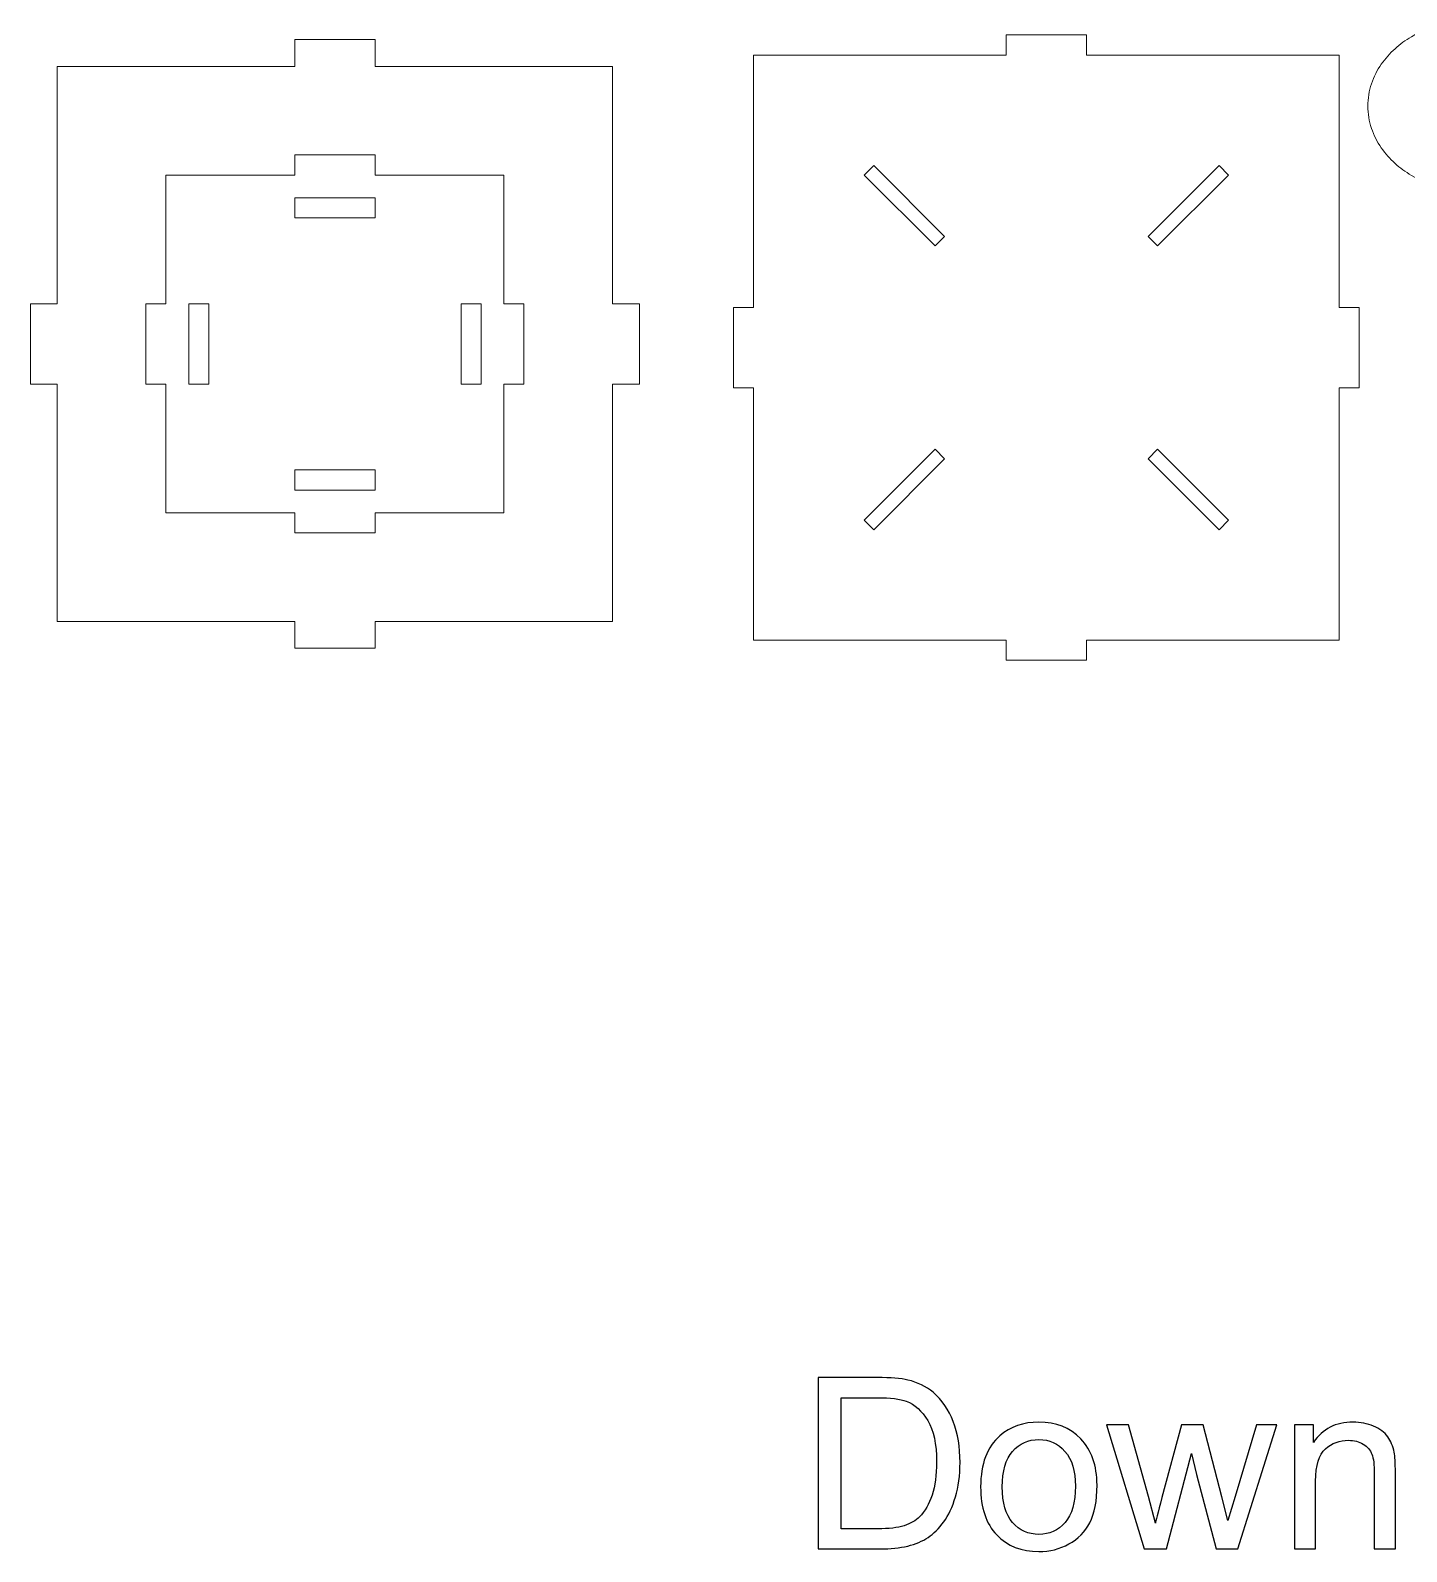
# Model space of a CAD drawing. Header units: millimetres. Extents: x -221 to 759, y -270 to 136.
# Drawn here: x -205 to 0.7, y -269.6 to -42.2 of the extents above; entities that cross this region are included whole.
import ezdxf

# ---------------------------------------------------------------- set-up
doc = ezdxf.new("R2010")
doc.units = ezdxf.units.MM
doc.header["$MEASUREMENT"] = 0
doc.layers.add('Layer 1', color=7, linetype='Continuous')

msp = doc.modelspace()

# ---------------------------------------------------------------- linework, layer by layer
at = {"layer": 'Layer 1', "lineweight": 15}
msp.add_open_spline([(31.3178, -53.4877), (31.3178, -52.3493), (31.1251, -51.211), (30.7757, -50.1538), (30.7757, -50.1538), (30.4263, -49.0967), (29.9203, -48.1207), (29.3173, -47.2466), (29.3173, -47.2466), (28.7143, -46.3725), (28.0144, -45.6001), (27.254, -44.9175), (27.254, -44.9175), (26.4936, -44.2349), (25.6727, -43.642), (24.8097, -43.1236), (24.8097, -43.1236), (23.0835, -42.0868), (21.1886, -41.348), (19.2076, -40.857), (19.2076, -40.857), (17.2266, -40.3659), (15.1597, -40.1227), (13.0928, -40.1227), (13.0928, -40.1227), (11.0258, -40.1227), (8.9589, -40.3659), (6.9779, -40.857), (6.9779, -40.857), (4.997, -41.348), (3.102, -42.0868), (1.3759, -43.1236), (1.3759, -43.1236), (0.5128, -43.642), (-0.3081, -44.2349), (-1.0685, -44.9175), (-1.0685, -44.9175), (-1.8289, -45.6001), (-2.5288, -46.3725), (-3.1318, -47.2466), (-3.1318, -47.2466), (-3.7347, -48.1207), (-4.2408, -49.0967), (-4.5902, -50.1538), (-4.5902, -50.1538), (-4.9395, -51.211), (-5.1322, -52.3493), (-5.1322, -53.4877), (-5.1322, -53.4877), (-5.1322, -54.6261), (-4.9395, -55.7644), (-4.5902, -56.8216), (-4.5902, -56.8216), (-4.2408, -57.8787), (-3.7347, -58.8547), (-3.1318, -59.7288), (-3.1318, -59.7288), (-2.5288, -60.603), (-1.8289, -61.3753), (-1.0685, -62.0579), (-1.0685, -62.0579), (-0.3081, -62.7405), (0.5128, -63.3334), (1.3759, -63.8518), (1.3759, -63.8518), (3.102, -64.8886), (4.997, -65.6274), (6.9779, -66.1184), (6.9779, -66.1184), (8.9589, -66.6095), (11.0258, -66.8527), (13.0928, -66.8527), (13.0928, -66.8527), (15.1597, -66.8527), (17.2266, -66.6095), (19.2076, -66.1184), (19.2076, -66.1184), (21.1886, -65.6274), (23.0835, -64.8886), (24.8097, -63.8518), (24.8097, -63.8518), (25.6727, -63.3334), (26.4936, -62.7405), (27.254, -62.0579), (27.254, -62.0579), (28.0144, -61.3753), (28.7143, -60.603), (29.3173, -59.7288), (29.3173, -59.7288), (29.9203, -58.8547), (30.4263, -57.8787), (30.7757, -56.8216), (30.7757, -56.8216), (31.1251, -55.7644), (31.3178, -54.6261), (31.3178, -53.4877)], degree=3, knots=[0, 0, 0, 0, 0.04, 0.04, 0.04, 0.04, 0.08, 0.08, 0.08, 0.08, 0.12, 0.12, 0.12, 0.12, 0.16, 0.16, 0.16, 0.16, 0.2, 0.2, 0.2, 0.2, 0.24, 0.24, 0.24, 0.24, 0.28, 0.28, 0.28, 0.28, 0.32, 0.32, 0.32, 0.32, 0.36, 0.36, 0.36, 0.36, 0.4, 0.4, 0.4, 0.4, 0.44, 0.44, 0.44, 0.44, 0.48, 0.48, 0.48, 0.48, 0.52, 0.52, 0.52, 0.52, 0.56, 0.56, 0.56, 0.56, 0.6, 0.6, 0.6, 0.6, 0.64, 0.64, 0.64, 0.64, 0.68, 0.68, 0.68, 0.68, 0.72, 0.72, 0.72, 0.72, 0.76, 0.76, 0.76, 0.76, 0.8, 0.8, 0.8, 0.8, 0.84, 0.84, 0.84, 0.84, 0.88, 0.88, 0.88, 0.88, 0.92, 0.92, 0.92, 0.92, 1, 1, 1, 1], dxfattribs=at)
for points in [[(-47.1715, -42.8618), (-47.1715, -42.8618), (-59.1715, -42.8618), (-59.1715, -42.8618)], [(-59.1715, -42.8618), (-59.1715, -42.8618), (-59.1715, -45.8618), (-59.1715, -45.8618)], [(-47.1715, -45.8618), (-47.1715, -45.8618), (-47.1715, -42.8618), (-47.1715, -42.8618)], [(-153.4992, -43.5543), (-153.4992, -43.5543), (-165.4992, -43.5543), (-165.4992, -43.5543)], [(-165.4992, -43.5543), (-165.4992, -43.5543), (-165.4992, -47.5543), (-165.4992, -47.5543)], [(-153.4992, -47.5543), (-153.4992, -47.5543), (-153.4992, -43.5543), (-153.4992, -43.5543)], [(-165.4992, -47.5543), (-165.4992, -47.5543), (-200.9992, -47.5543), (-200.9992, -47.5543)], [(-200.9992, -47.5543), (-200.9992, -47.5543), (-200.9992, -83.0543), (-200.9992, -83.0543)], [(-117.9992, -47.5543), (-117.9992, -47.5543), (-153.4992, -47.5543), (-153.4992, -47.5543)], [(-117.9992, -83.0543), (-117.9992, -83.0543), (-117.9992, -47.5543), (-117.9992, -47.5543)], [(-59.1715, -45.8618), (-59.1715, -45.8618), (-96.9215, -45.8618), (-96.9215, -45.8618)], [(-96.9215, -45.8618), (-96.9215, -45.8618), (-96.9215, -83.6118), (-96.9215, -83.6118)], [(-9.4215, -45.8618), (-9.4215, -45.8618), (-47.1715, -45.8618), (-47.1715, -45.8618)], [(-9.4215, -83.6118), (-9.4215, -83.6118), (-9.4215, -45.8618), (-9.4215, -45.8618)], [(-153.4992, -60.8043), (-153.4992, -60.8043), (-165.4992, -60.8043), (-165.4992, -60.8043)], [(-165.4992, -60.8043), (-165.4992, -60.8043), (-165.4992, -63.8043), (-165.4992, -63.8043)], [(-153.4992, -63.8043), (-153.4992, -63.8043), (-153.4992, -60.8043), (-153.4992, -60.8043)], [(-78.9809, -62.3882), (-78.9809, -62.3882), (-80.3951, -63.8024), (-80.3951, -63.8024)], [(-68.3743, -72.9948), (-68.3743, -72.9948), (-78.9809, -62.3882), (-78.9809, -62.3882)], [(-27.3621, -62.3882), (-27.3621, -62.3882), (-37.9687, -72.9948), (-37.9687, -72.9948)], [(-25.9479, -63.8024), (-25.9479, -63.8024), (-27.3621, -62.3882), (-27.3621, -62.3882)], [(-165.4992, -63.8043), (-165.4992, -63.8043), (-184.7492, -63.8043), (-184.7492, -63.8043)], [(-184.7492, -63.8043), (-184.7492, -63.8043), (-184.7492, -83.0543), (-184.7492, -83.0543)], [(-134.2492, -63.8043), (-134.2492, -63.8043), (-153.4992, -63.8043), (-153.4992, -63.8043)], [(-134.2492, -83.0543), (-134.2492, -83.0543), (-134.2492, -63.8043), (-134.2492, -63.8043)], [(-80.3951, -63.8024), (-80.3951, -63.8024), (-69.7885, -74.409), (-69.7885, -74.409)], [(-36.5545, -74.409), (-36.5545, -74.409), (-25.9479, -63.8024), (-25.9479, -63.8024)], [(-165.4992, -70.2043), (-165.4992, -70.2043), (-165.4992, -67.2043), (-165.4992, -67.2043)], [(-165.4992, -67.2043), (-165.4992, -67.2043), (-153.4992, -67.2043), (-153.4992, -67.2043)], [(-153.4992, -67.2043), (-153.4992, -67.2043), (-153.4992, -70.2043), (-153.4992, -70.2043)], [(-153.4992, -70.2043), (-153.4992, -70.2043), (-165.4992, -70.2043), (-165.4992, -70.2043)], [(-69.7885, -74.409), (-69.7885, -74.409), (-68.3743, -72.9948), (-68.3743, -72.9948)], [(-37.9687, -72.9948), (-37.9687, -72.9948), (-36.5545, -74.409), (-36.5545, -74.409)], [(-200.9992, -83.0543), (-200.9992, -83.0543), (-204.9992, -83.0543), (-204.9992, -83.0543)], [(-204.9992, -83.0543), (-204.9992, -83.0543), (-204.9992, -95.0543), (-204.9992, -95.0543)], [(-184.7492, -83.0543), (-184.7492, -83.0543), (-187.7492, -83.0543), (-187.7492, -83.0543)], [(-187.7492, -83.0543), (-187.7492, -83.0543), (-187.7492, -95.0543), (-187.7492, -95.0543)], [(-181.3492, -95.0543), (-181.3492, -95.0543), (-181.3492, -83.0543), (-181.3492, -83.0543)], [(-181.3492, -83.0543), (-181.3492, -83.0543), (-178.3492, -83.0543), (-178.3492, -83.0543)], [(-178.3492, -83.0543), (-178.3492, -83.0543), (-178.3492, -95.0543), (-178.3492, -95.0543)], [(-140.6492, -83.0543), (-140.6492, -83.0543), (-137.6492, -83.0543), (-137.6492, -83.0543)], [(-140.6492, -95.0543), (-140.6492, -95.0543), (-140.6492, -83.0543), (-140.6492, -83.0543)], [(-137.6492, -83.0543), (-137.6492, -83.0543), (-137.6492, -95.0543), (-137.6492, -95.0543)], [(-131.2492, -83.0543), (-131.2492, -83.0543), (-134.2492, -83.0543), (-134.2492, -83.0543)], [(-131.2492, -95.0543), (-131.2492, -95.0543), (-131.2492, -83.0543), (-131.2492, -83.0543)], [(-113.9992, -83.0543), (-113.9992, -83.0543), (-117.9992, -83.0543), (-117.9992, -83.0543)], [(-113.9992, -95.0543), (-113.9992, -95.0543), (-113.9992, -83.0543), (-113.9992, -83.0543)], [(-96.9215, -83.6118), (-96.9215, -83.6118), (-99.9215, -83.6118), (-99.9215, -83.6118)], [(-99.9215, -83.6118), (-99.9215, -83.6118), (-99.9215, -95.6118), (-99.9215, -95.6118)], [(-6.4215, -83.6118), (-6.4215, -83.6118), (-9.4215, -83.6118), (-9.4215, -83.6118)], [(-6.4215, -95.6118), (-6.4215, -95.6118), (-6.4215, -83.6118), (-6.4215, -83.6118)], [(-204.9992, -95.0543), (-204.9992, -95.0543), (-200.9992, -95.0543), (-200.9992, -95.0543)], [(-200.9992, -95.0543), (-200.9992, -95.0543), (-200.9992, -130.5543), (-200.9992, -130.5543)], [(-187.7492, -95.0543), (-187.7492, -95.0543), (-184.7492, -95.0543), (-184.7492, -95.0543)], [(-184.7492, -95.0543), (-184.7492, -95.0543), (-184.7492, -114.3043), (-184.7492, -114.3043)], [(-178.3492, -95.0543), (-178.3492, -95.0543), (-181.3492, -95.0543), (-181.3492, -95.0543)], [(-137.6492, -95.0543), (-137.6492, -95.0543), (-140.6492, -95.0543), (-140.6492, -95.0543)], [(-134.2492, -114.3043), (-134.2492, -114.3043), (-134.2492, -95.0543), (-134.2492, -95.0543)], [(-134.2492, -95.0543), (-134.2492, -95.0543), (-131.2492, -95.0543), (-131.2492, -95.0543)], [(-117.9992, -130.5543), (-117.9992, -130.5543), (-117.9992, -95.0543), (-117.9992, -95.0543)], [(-117.9992, -95.0543), (-117.9992, -95.0543), (-113.9992, -95.0543), (-113.9992, -95.0543)], [(-99.9215, -95.6118), (-99.9215, -95.6118), (-96.9215, -95.6118), (-96.9215, -95.6118)], [(-96.9215, -95.6118), (-96.9215, -95.6118), (-96.9215, -133.3618), (-96.9215, -133.3618)], [(-9.4215, -133.3618), (-9.4215, -133.3618), (-9.4215, -95.6118), (-9.4215, -95.6118)], [(-9.4215, -95.6118), (-9.4215, -95.6118), (-6.4215, -95.6118), (-6.4215, -95.6118)], [(-69.7885, -104.8146), (-69.7885, -104.8146), (-80.3951, -115.4212), (-80.3951, -115.4212)], [(-78.9809, -116.8354), (-78.9809, -116.8354), (-68.3743, -106.2288), (-68.3743, -106.2288)], [(-68.3743, -106.2288), (-68.3743, -106.2288), (-69.7885, -104.8146), (-69.7885, -104.8146)], [(-36.5545, -104.8146), (-36.5545, -104.8146), (-37.9687, -106.2288), (-37.9687, -106.2288)], [(-37.9687, -106.2288), (-37.9687, -106.2288), (-27.3621, -116.8354), (-27.3621, -116.8354)], [(-25.9479, -115.4212), (-25.9479, -115.4212), (-36.5545, -104.8146), (-36.5545, -104.8146)], [(-165.4992, -110.9043), (-165.4992, -110.9043), (-165.4992, -107.9043), (-165.4992, -107.9043)], [(-165.4992, -107.9043), (-165.4992, -107.9043), (-153.4992, -107.9043), (-153.4992, -107.9043)], [(-153.4992, -107.9043), (-153.4992, -107.9043), (-153.4992, -110.9043), (-153.4992, -110.9043)], [(-153.4992, -110.9043), (-153.4992, -110.9043), (-165.4992, -110.9043), (-165.4992, -110.9043)], [(-184.7492, -114.3043), (-184.7492, -114.3043), (-165.4992, -114.3043), (-165.4992, -114.3043)], [(-165.4992, -114.3043), (-165.4992, -114.3043), (-165.4992, -117.3043), (-165.4992, -117.3043)], [(-153.4992, -117.3043), (-153.4992, -117.3043), (-153.4992, -114.3043), (-153.4992, -114.3043)], [(-153.4992, -114.3043), (-153.4992, -114.3043), (-134.2492, -114.3043), (-134.2492, -114.3043)], [(-80.3951, -115.4212), (-80.3951, -115.4212), (-78.9809, -116.8354), (-78.9809, -116.8354)], [(-27.3621, -116.8354), (-27.3621, -116.8354), (-25.9479, -115.4212), (-25.9479, -115.4212)], [(-165.4992, -117.3043), (-165.4992, -117.3043), (-153.4992, -117.3043), (-153.4992, -117.3043)], [(-200.9992, -130.5543), (-200.9992, -130.5543), (-165.4992, -130.5543), (-165.4992, -130.5543)], [(-165.4992, -130.5543), (-165.4992, -130.5543), (-165.4992, -134.5543), (-165.4992, -134.5543)], [(-153.4992, -134.5543), (-153.4992, -134.5543), (-153.4992, -130.5543), (-153.4992, -130.5543)], [(-153.4992, -130.5543), (-153.4992, -130.5543), (-117.9992, -130.5543), (-117.9992, -130.5543)], [(-96.9215, -133.3618), (-96.9215, -133.3618), (-59.1715, -133.3618), (-59.1715, -133.3618)], [(-59.1715, -133.3618), (-59.1715, -133.3618), (-59.1715, -136.3618), (-59.1715, -136.3618)], [(-47.1715, -136.3618), (-47.1715, -136.3618), (-47.1715, -133.3618), (-47.1715, -133.3618)], [(-47.1715, -133.3618), (-47.1715, -133.3618), (-9.4215, -133.3618), (-9.4215, -133.3618)], [(-165.4992, -134.5543), (-165.4992, -134.5543), (-153.4992, -134.5543), (-153.4992, -134.5543)], [(-59.1715, -136.3618), (-59.1715, -136.3618), (-47.1715, -136.3618), (-47.1715, -136.3618)]]:
    msp.add_open_spline(points, degree=3, dxfattribs=at)
at = {"layer": 'Layer 1', "color": 250}
for points, knots in [([(-87.254, -269.2245), (-87.254, -269.2245), (-87.254, -243.6082), (-87.254, -243.6082), (-87.254, -243.6082), (-87.254, -243.6082), (-78.429, -243.6082), (-78.429, -243.6082), (-78.429, -243.6082), (-76.4374, -243.6082), (-74.9169, -243.7274), (-73.8674, -243.9719), (-73.8674, -243.9719), (-72.4006, -244.3118), (-71.1484, -244.926), (-70.1108, -245.8085), (-70.1108, -245.8085), (-68.7573, -246.9533), (-67.7495, -248.4082), (-67.0817, -250.1852), (-67.0817, -250.1852), (-66.4079, -251.9621), (-66.074, -253.9954), (-66.074, -256.2792), (-66.074, -256.2792), (-66.074, -258.2231), (-66.3006, -259.9463), (-66.7538, -261.449), (-66.7538, -261.449), (-67.2069, -262.9516), (-67.7913, -264.1978), (-68.5009, -265.1817), (-68.5009, -265.1817), (-69.2164, -266.1656), (-69.9916, -266.9407), (-70.8383, -267.5012), (-70.8383, -267.5012), (-71.6791, -268.0677), (-72.6987, -268.497), (-73.8913, -268.7892), (-73.8913, -268.7892), (-75.0898, -269.0814), (-76.4612, -269.2245), (-78.0116, -269.2245), (-78.0116, -269.2245), (-78.0116, -269.2245), (-87.254, -269.2245), (-87.254, -269.2245)], [0, 0, 0, 0, 0.07692308, 0.07692308, 0.07692308, 0.07692308, 0.15384615, 0.15384615, 0.15384615, 0.15384615, 0.23076923, 0.23076923, 0.23076923, 0.23076923, 0.30769231, 0.30769231, 0.30769231, 0.30769231, 0.38461538, 0.38461538, 0.38461538, 0.38461538, 0.46153846, 0.46153846, 0.46153846, 0.46153846, 0.53846154, 0.53846154, 0.53846154, 0.53846154, 0.61538462, 0.61538462, 0.61538462, 0.61538462, 0.69230769, 0.69230769, 0.69230769, 0.69230769, 0.76923077, 0.76923077, 0.76923077, 0.76923077, 0.84615385, 0.84615385, 0.84615385, 0.84615385, 1, 1, 1, 1]), ([(-83.8552, -266.2192), (-83.8552, -266.2192), (-78.3932, -266.2192), (-78.3932, -266.2192), (-78.3932, -266.2192), (-76.7057, -266.2192), (-75.382, -266.0642), (-74.422, -265.7482), (-74.422, -265.7482), (-73.4619, -265.4321), (-72.6987, -264.9909), (-72.1263, -264.4185), (-72.1263, -264.4185), (-71.3272, -263.6135), (-70.7011, -262.5282), (-70.2539, -261.1687), (-70.2539, -261.1687), (-69.8067, -259.8092), (-69.5801, -258.1634), (-69.5801, -256.2255), (-69.5801, -256.2255), (-69.5801, -253.5422), (-70.0214, -251.4791), (-70.8979, -250.0361), (-70.8979, -250.0361), (-71.7745, -248.5931), (-72.8418, -247.6271), (-74.1, -247.1382), (-74.1, -247.1382), (-75.0063, -246.7864), (-76.4672, -246.6134), (-78.4826, -246.6134), (-78.4826, -246.6134), (-78.4826, -246.6134), (-83.8552, -246.6134), (-83.8552, -246.6134), (-83.8552, -246.6134), (-83.8552, -246.6134), (-83.8552, -266.2192), (-83.8552, -266.2192)], [0, 0, 0, 0, 0.09090909, 0.09090909, 0.09090909, 0.09090909, 0.18181818, 0.18181818, 0.18181818, 0.18181818, 0.27272727, 0.27272727, 0.27272727, 0.27272727, 0.36363636, 0.36363636, 0.36363636, 0.36363636, 0.45454545, 0.45454545, 0.45454545, 0.45454545, 0.54545455, 0.54545455, 0.54545455, 0.54545455, 0.63636364, 0.63636364, 0.63636364, 0.63636364, 0.72727273, 0.72727273, 0.72727273, 0.72727273, 0.81818182, 0.81818182, 0.81818182, 0.81818182, 1, 1, 1, 1]), ([(-62.9912, -259.9404), (-62.9912, -256.5117), (-62.0371, -253.9716), (-60.123, -252.3199), (-60.123, -252.3199), (-58.531, -250.9484), (-56.5811, -250.2627), (-54.2854, -250.2627), (-54.2854, -250.2627), (-51.7393, -250.2627), (-49.6523, -251.0975), (-48.0304, -252.7671), (-48.0304, -252.7671), (-46.4145, -254.4307), (-45.6035, -256.7383), (-45.6035, -259.678), (-45.6035, -259.678), (-45.6035, -262.0631), (-45.9613, -263.9355), (-46.6768, -265.301), (-46.6768, -265.301), (-47.3924, -266.6664), (-48.4359, -267.7278), (-49.8073, -268.4851), (-49.8073, -268.4851), (-51.1728, -269.2424), (-52.6695, -269.618), (-54.2854, -269.618), (-54.2854, -269.618), (-56.8852, -269.618), (-58.9841, -268.7892), (-60.5881, -267.1256), (-60.5881, -267.1256), (-62.1921, -265.462), (-62.9912, -263.0649), (-62.9912, -259.9404)], [0, 0, 0, 0, 0.1, 0.1, 0.1, 0.1, 0.2, 0.2, 0.2, 0.2, 0.3, 0.3, 0.3, 0.3, 0.4, 0.4, 0.4, 0.4, 0.5, 0.5, 0.5, 0.5, 0.6, 0.6, 0.6, 0.6, 0.7, 0.7, 0.7, 0.7, 0.8, 0.8, 0.8, 0.8, 1, 1, 1, 1]), ([(-38.5733, -269.2245), (-38.5733, -269.2245), (-44.1844, -250.6562), (-44.1844, -250.6562), (-44.1844, -250.6562), (-44.1844, -250.6562), (-40.8929, -250.6562), (-40.8929, -250.6562), (-40.8929, -250.6562), (-40.8929, -250.6562), (-37.9293, -261.3714), (-37.9293, -261.3714), (-37.9293, -261.3714), (-37.9293, -261.3714), (-36.8799, -265.3606), (-36.8799, -265.3606), (-36.8799, -265.3606), (-36.8381, -265.1638), (-36.5162, -263.8878), (-35.9199, -261.5324), (-35.9199, -261.5324), (-35.9199, -261.5324), (-32.9802, -250.6562), (-32.9802, -250.6562), (-32.9802, -250.6562), (-32.9802, -250.6562), (-29.7543, -250.6562), (-29.7543, -250.6562), (-29.7543, -250.6562), (-29.7543, -250.6562), (-26.9577, -261.437), (-26.9577, -261.437), (-26.9577, -261.437), (-26.9577, -261.437), (-26.0454, -264.973), (-26.0454, -264.973), (-26.0454, -264.973), (-26.0454, -264.973), (-24.9781, -261.3893), (-24.9781, -261.3893), (-24.9781, -261.3893), (-24.9781, -261.3893), (-21.7701, -250.6562), (-21.7701, -250.6562), (-21.7701, -250.6562), (-21.7701, -250.6562), (-18.7111, -250.6562), (-18.7111, -250.6562), (-18.7111, -250.6562), (-18.7111, -250.6562), (-24.5368, -269.2245), (-24.5368, -269.2245), (-24.5368, -269.2245), (-24.5368, -269.2245), (-27.7925, -269.2245), (-27.7925, -269.2245), (-27.7925, -269.2245), (-27.7925, -269.2245), (-30.7382, -258.1157), (-30.7382, -258.1157), (-30.7382, -258.1157), (-30.7382, -258.1157), (-31.4835, -254.9376), (-31.4835, -254.9376), (-31.4835, -254.9376), (-31.4835, -254.9376), (-35.2401, -269.2245), (-35.2401, -269.2245), (-35.2401, -269.2245), (-35.2401, -269.2245), (-38.5733, -269.2245), (-38.5733, -269.2245)], [0, 0, 0, 0, 0.05263158, 0.05263158, 0.05263158, 0.05263158, 0.10526316, 0.10526316, 0.10526316, 0.10526316, 0.15789474, 0.15789474, 0.15789474, 0.15789474, 0.21052632, 0.21052632, 0.21052632, 0.21052632, 0.26315789, 0.26315789, 0.26315789, 0.26315789, 0.31578947, 0.31578947, 0.31578947, 0.31578947, 0.36842105, 0.36842105, 0.36842105, 0.36842105, 0.42105263, 0.42105263, 0.42105263, 0.42105263, 0.47368421, 0.47368421, 0.47368421, 0.47368421, 0.52631579, 0.52631579, 0.52631579, 0.52631579, 0.57894737, 0.57894737, 0.57894737, 0.57894737, 0.63157895, 0.63157895, 0.63157895, 0.63157895, 0.68421053, 0.68421053, 0.68421053, 0.68421053, 0.73684211, 0.73684211, 0.73684211, 0.73684211, 0.78947368, 0.78947368, 0.78947368, 0.78947368, 0.84210526, 0.84210526, 0.84210526, 0.84210526, 0.89473684, 0.89473684, 0.89473684, 0.89473684, 1, 1, 1, 1]), ([(-16.0755, -269.2245), (-16.0755, -269.2245), (-16.0755, -250.6562), (-16.0755, -250.6562), (-16.0755, -250.6562), (-16.0755, -250.6562), (-13.2491, -250.6562), (-13.2491, -250.6562), (-13.2491, -250.6562), (-13.2491, -250.6562), (-13.2491, -253.2918), (-13.2491, -253.2918), (-13.2491, -253.2918), (-11.8896, -251.2704), (-9.9219, -250.2627), (-7.3519, -250.2627), (-7.3519, -250.2627), (-6.2309, -250.2627), (-5.2053, -250.4654), (-4.2691, -250.8649), (-4.2691, -250.8649), (-3.3329, -251.2644), (-2.6293, -251.7951), (-2.1642, -252.4451), (-2.1642, -252.4451), (-1.6991, -253.095), (-1.3712, -253.8702), (-1.1863, -254.7646), (-1.1863, -254.7646), (-1.073, -255.349), (-1.0134, -256.3686), (-1.0134, -257.8236), (-1.0134, -257.8236), (-1.0134, -257.8236), (-1.0134, -269.2245), (-1.0134, -269.2245), (-1.0134, -269.2245), (-1.0134, -269.2245), (-4.1618, -269.2245), (-4.1618, -269.2245), (-4.1618, -269.2245), (-4.1618, -269.2245), (-4.1618, -257.9428), (-4.1618, -257.9428), (-4.1618, -257.9428), (-4.1618, -256.6608), (-4.281, -255.7008), (-4.5255, -255.0687), (-4.5255, -255.0687), (-4.77, -254.4367), (-5.2053, -253.9298), (-5.8254, -253.5482), (-5.8254, -253.5482), (-6.4455, -253.1726), (-7.179, -252.9817), (-8.0138, -252.9817), (-8.0138, -252.9817), (-9.3494, -252.9817), (-10.5003, -253.4051), (-11.4722, -254.2578), (-11.4722, -254.2578), (-12.4442, -255.1045), (-12.9271, -256.7204), (-12.9271, -259.0936), (-12.9271, -259.0936), (-12.9271, -259.0936), (-12.9271, -269.2245), (-12.9271, -269.2245), (-12.9271, -269.2245), (-12.9271, -269.2245), (-16.0755, -269.2245), (-16.0755, -269.2245)], [0, 0, 0, 0, 0.05263158, 0.05263158, 0.05263158, 0.05263158, 0.10526316, 0.10526316, 0.10526316, 0.10526316, 0.15789474, 0.15789474, 0.15789474, 0.15789474, 0.21052632, 0.21052632, 0.21052632, 0.21052632, 0.26315789, 0.26315789, 0.26315789, 0.26315789, 0.31578947, 0.31578947, 0.31578947, 0.31578947, 0.36842105, 0.36842105, 0.36842105, 0.36842105, 0.42105263, 0.42105263, 0.42105263, 0.42105263, 0.47368421, 0.47368421, 0.47368421, 0.47368421, 0.52631579, 0.52631579, 0.52631579, 0.52631579, 0.57894737, 0.57894737, 0.57894737, 0.57894737, 0.63157895, 0.63157895, 0.63157895, 0.63157895, 0.68421053, 0.68421053, 0.68421053, 0.68421053, 0.73684211, 0.73684211, 0.73684211, 0.73684211, 0.78947368, 0.78947368, 0.78947368, 0.78947368, 0.84210526, 0.84210526, 0.84210526, 0.84210526, 0.89473684, 0.89473684, 0.89473684, 0.89473684, 1, 1, 1, 1]), ([(-59.7712, -259.9463), (-59.7712, -262.3195), (-59.2525, -264.0965), (-58.2149, -265.2711), (-58.2149, -265.2711), (-57.1714, -266.4518), (-55.8656, -267.0421), (-54.2854, -267.0421), (-54.2854, -267.0421), (-52.7232, -267.0421), (-51.4233, -266.4518), (-50.3798, -265.2652), (-50.3798, -265.2652), (-49.3422, -264.0786), (-48.8235, -262.2718), (-48.8235, -259.845), (-48.8235, -259.845), (-48.8235, -257.5552), (-49.3482, -255.8201), (-50.3917, -254.6454), (-50.3917, -254.6454), (-51.4352, -253.4647), (-52.7351, -252.8744), (-54.2854, -252.8744), (-54.2854, -252.8744), (-55.8656, -252.8744), (-57.1714, -253.4588), (-58.2149, -254.6334), (-58.2149, -254.6334), (-59.2525, -255.8081), (-59.7712, -257.5791), (-59.7712, -259.9463)], [0, 0, 0, 0, 0.11111111, 0.11111111, 0.11111111, 0.11111111, 0.22222222, 0.22222222, 0.22222222, 0.22222222, 0.33333333, 0.33333333, 0.33333333, 0.33333333, 0.44444444, 0.44444444, 0.44444444, 0.44444444, 0.55555556, 0.55555556, 0.55555556, 0.55555556, 0.66666667, 0.66666667, 0.66666667, 0.66666667, 0.77777778, 0.77777778, 0.77777778, 0.77777778, 1, 1, 1, 1])]:
    msp.add_open_spline(points, degree=3, knots=knots, dxfattribs=at)

doc.saveas('drawing.dxf')
